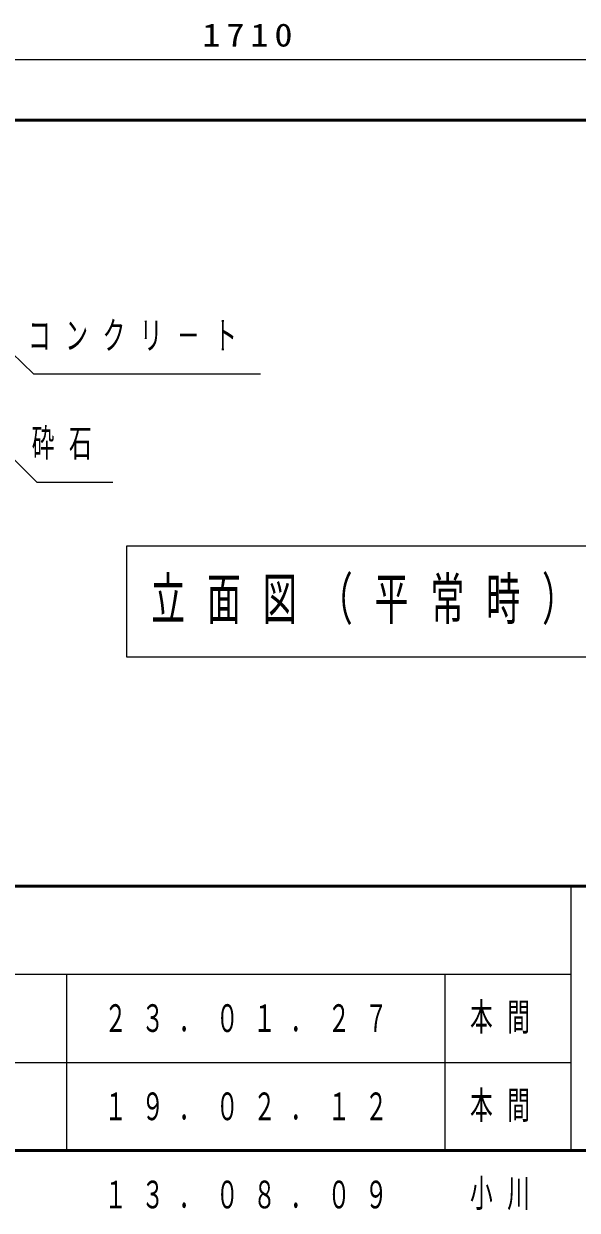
# Model space of a CAD drawing. Units: millimetres on the paper, scale 1:20. Extents: x -365 to 0, y -79 to 257.
# Drawn here: x -281.9 to -238, y -4.7 to 89.4 of the extents above; entities that cross this region are included whole.
import ezdxf

# ---------------------------------------------------------------- set-up
doc = ezdxf.new("R2010")
doc.units = ezdxf.units.MM
doc.layers.add('1_20', color=4, linetype='Continuous', lineweight=25)
doc.layers.add('NAKAMURA図枠', color=7, linetype='Continuous', lineweight=13)
doc.layers.add('99', color=7, linetype='Continuous')
doc.styles.add('ＭＳ ゴシック', font='')
doc.styles.get('ＭＳ ゴシック').set_extended_font_data('MS Gothic')

msp = doc.modelspace()

# ---------------------------------------------------------------- linework, layer by layer
at = {"layer": '1_20', "color": 7, "lineweight": 13}
for p, q in [((-306.664, 86.599), (-221.164, 86.599)), ((-273.727, 47.981), (-273.727, 39.181)), ((-203.427, 47.981), (-273.727, 47.981)), ((-273.727, 39.181), (-203.427, 39.181))]:
    msp.add_line(p, q, dxfattribs=at)
at = {"layer": '1_20', "color": 7, "lineweight": 50}
msp.add_line((-306.664, 81.789), (-205.014, 81.789), dxfattribs=at)
at = {"layer": '1_20', "color": 7, "lineweight": 13}
for points in [[(-288.099, 68.415), (-281.121, 61.641), (-263.121, 61.641)], [(-284.995, 57.172), (-280.832, 53.053), (-274.832, 53.053)]]:
    msp.add_lwpolyline(points, dxfattribs=at)
at = {"layer": 'NAKAMURA図枠', "lineweight": 50}
for p, q in [((-365, 21), (0, 21)), ((-365, 0), (0, 0))]:
    msp.add_line(p, q, dxfattribs=at)
at = {"layer": 'NAKAMURA図枠', "lineweight": 25}
msp.add_line((-238.5, 21), (-238.5, 0), dxfattribs=at)
at = {"layer": 'NAKAMURA図枠'}
for p, q in [((-365, 14), (-238.5, 14)), ((-278.5, 14), (-278.5, 0)), ((-248.5, 14), (-248.5, 0)), ((-365, 7), (-238.5, 7))]:
    msp.add_line(p, q, dxfattribs=at)

# ---------------------------------------------------------------- texts
at = {"layer": '1_20', "color": 7, "style": 'ＭＳ ゴシック'}
for s, insert, char_height, attachment_point in [('\\T1.33;\\W1.15;1710', (-263.914, 87.599), 1.833, 8), ('\\T1.64;\\W0.6;コンクリ－ト', (-281.538, 64.641), 2.199, 4), ('\\T1.64;\\W0.6;砕石', (-281.249, 56.053), 2.199, 4), ('\\T1.64;\\W0.6;立面図（平常時）\u3000Ｓ＝１／２０', (-238.577, 43.581), 3.299, 5)]:
    msp.add_mtext(s, dxfattribs=dict(at, insert=insert, char_height=char_height, attachment_point=attachment_point))
at = {"layer": '99', "char_height": 2.199, "attachment_point": 4, "style": 'ＭＳ ゴシック'}
for s, insert in [('\\T1.64;\\W0.6;２３．０１．２７', (-275.5, 10.5)), ('\\T1.64;\\W0.6;本間', (-246.5, 10.5)), ('\\T1.64;\\W0.6;本間', (-246.5, 3.5)), ('\\T1.64;\\W0.6;１９．０２．１２', (-275.5, 3.5)), ('\\T1.64;\\W0.6;１３．０８．０９', (-275.5, -3.5)), ('\\T1.64;\\W0.6;小川', (-246.5, -3.5))]:
    msp.add_mtext(s, dxfattribs=dict(at, insert=insert))

doc.saveas('drawing.dxf')
